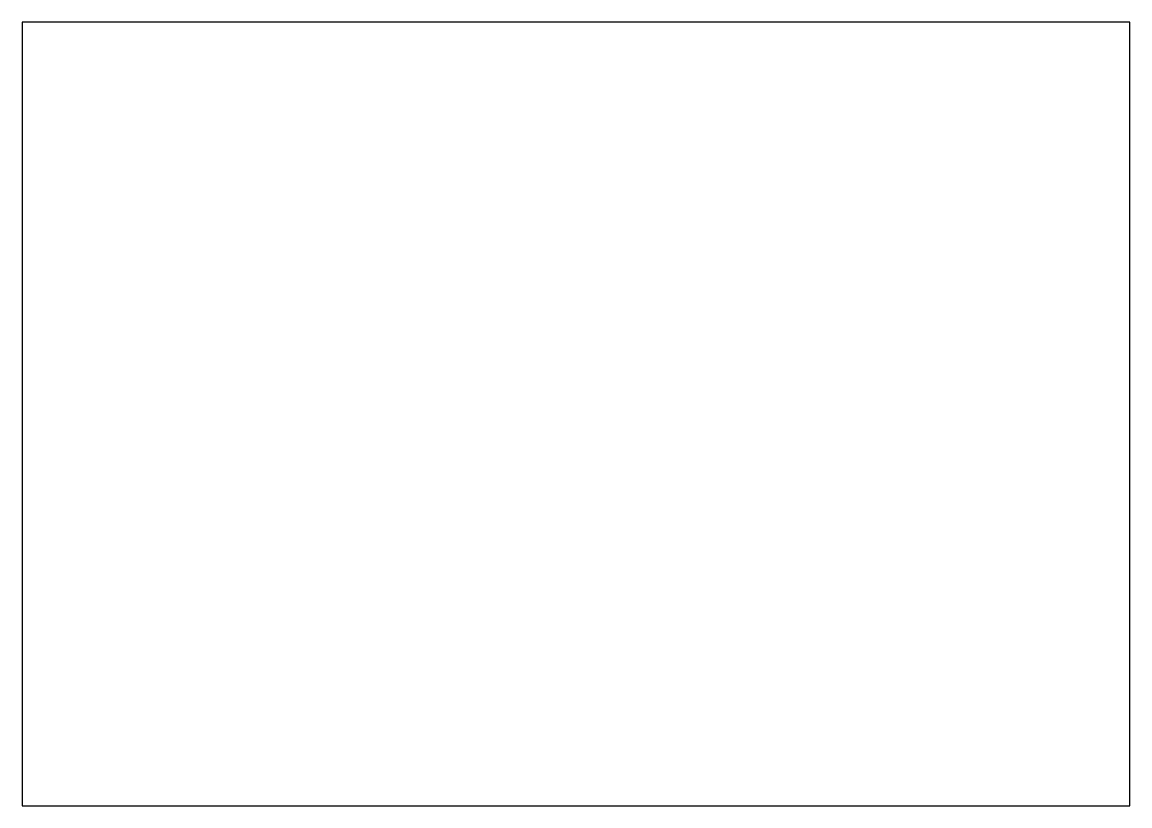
# Paper-space layout 'A4 (22)' of a CAD drawing. Header units: millimetres. Extents: x 0 to 297, y 0 to 210.
import ezdxf

# ---------------------------------------------------------------- set-up
doc = ezdxf.new("R2010")
doc.units = ezdxf.units.MM
doc.header["$LTSCALE"] = 5
doc.layers.add('寸法', color=4, linetype='Continuous')

psp = doc.layouts.new('A4 (22)')

# ---------------------------------------------------------------- linework, layer by layer
at = {"layer": '寸法', "linetype": 'Continuous'}
psp.add_lwpolyline([(0, 0), (297, 0), (297, 210), (0, 210)], close=True, dxfattribs=at)

# ---------------------------------------------------------------- viewports
at = {"layer": '寸法', "linetype": 'Continuous', "view_target_point": (24368.228, 7737.315)}
psp.add_viewport(center=(148.5, 105), size=(297, 210), view_center_point=(-2592.685, -5001.597), view_height=2378.58586, dxfattribs=at)

doc.saveas('drawing.dxf')
